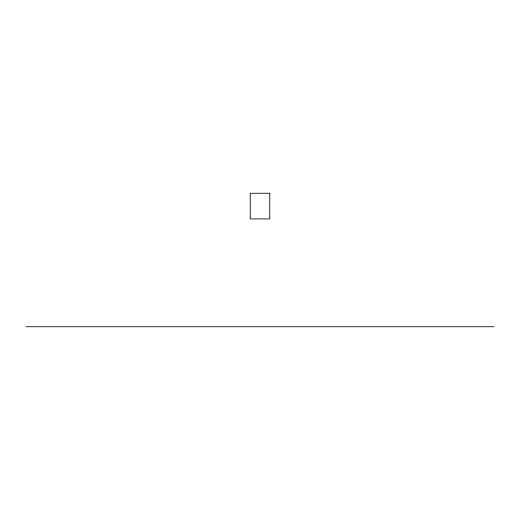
<?xml version="1.0" encoding="UTF-8"?>
<svg xmlns="http://www.w3.org/2000/svg" width="520" height="520" viewBox="0 0 520 520"><rect width="100%" height="100%" fill="white"/><g stroke="black" fill="none" stroke-linecap="round" stroke-linejoin="round"><path stroke-width="0.78" d="M26 326.742L494 326.742M269.769 193.258L250.231 193.258L250.231 218.9L269.769 218.9L269.769 193.258"/></g></svg>
